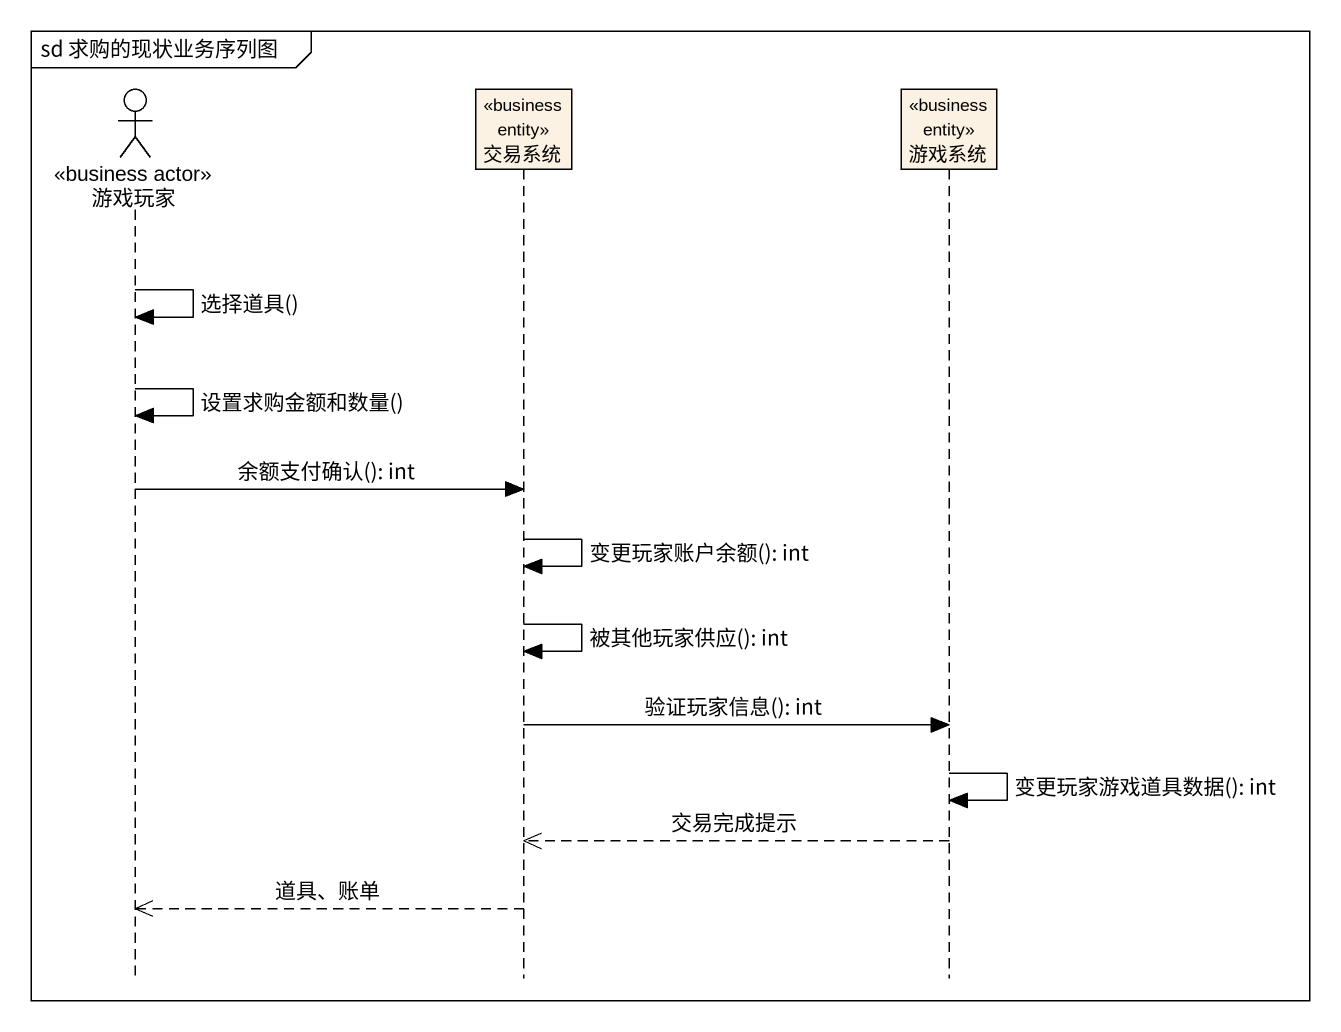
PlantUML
@startuml
mainframe sd 求购的现状业务序列图
hide footbox
actor 游戏玩家 <<business actor>>
participant 交易系统 <<business entity>>
participant 游戏系统 <<business entity>>

游戏玩家 -> 游戏玩家 : 选择道具()
游戏玩家 -> 游戏玩家 : 设置求购金额和数量()
游戏玩家 -> 交易系统 : 余额支付确认(): int
交易系统 -> 交易系统 : 变更玩家账户余额(): int
交易系统 -> 交易系统 : 被其他玩家供应(): int
交易系统 -> 游戏系统 : 验证玩家信息(): int
游戏系统 -> 游戏系统 : 变更玩家游戏道具数据(): int
游戏系统 -->> 交易系统 : 交易完成提示
交易系统 -->> 游戏玩家 : 道具、账单
@enduml
